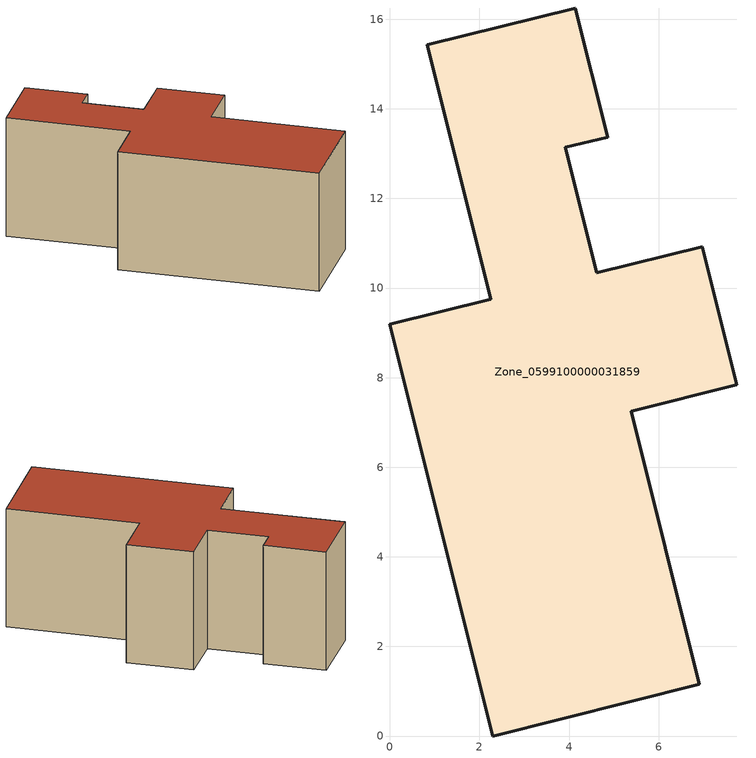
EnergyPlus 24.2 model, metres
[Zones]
Zone_0599100000031859
 floor ground (C_G): 4.14,16.25 4.86,13.37 3.92,13.14 4.62,10.34 6.97,10.92 7.74,7.84 5.39,7.25 6.91,1.15 2.3,0 0,9.19 2.25,9.75 0.83,15.43 z0
 wall outside (C_F): 2.3,0 6.91,1.15 5.39,7.25 7.74,7.84 6.97,10.92 4.62,10.34 3.92,13.14 4.86,13.37 4.14,16.25 0.83,15.43 2.25,9.75 0,9.19 2.3,0 z0:5.93
 roof outside (C_R): 4.86,13.37 4.14,16.25 0.83,15.43 2.25,9.75 0,9.19 2.3,0 6.91,1.15 5.39,7.25 7.74,7.84 6.97,10.92 4.62,10.34 3.92,13.14 z5.93
[BUILDING]
Pand.0599100000031859: North Axis=0; Terrain=City; Loads Convergence Tolerance Value=0.04; Temperature Convergence Tolerance Value=0.4; Solar Distribution=FullExterior; Maximum Number of Warmup Days=25; Minimum Number of Warmup Days=1
[Site:Location]
Rotterdam.The.Hague.AP_ZH_NLD Design_Conditions: Latitude=51.96; Longitude=4.45; Time Zone=1; Elevation=-4.5
[SITE:GROUNDTEMPERATURE:BUILDINGSURFACE]
18, 18, 18, 18, 18, 18, 18, 18, 18, 18, 18, 18
[MATERIAL] Thermal Absorptance=0.9; Solar Absorptance=0.7; Visible Absorptance=0.7
Name | Roughness | Thickness | Conductivity | Density | Specific Heat
G.TI.1965-1974 | MediumSmooth | 0.15 | 0.882353 | 540 | 1210
F.TI.1965-1974 | Rough | 0.3 | 0.697674 | 1920 | 840
R.TI.1965-1974 | MediumRough | 0.2 | 0.232558 | 1500 | 1000
[CONSTRUCTION]
C_G: G.TI.1965-1974
C_F: F.TI.1965-1974
C_R: R.TI.1965-1974
[ZONE]
Zone_0599100000031859: Type=1; Multiplier=1; Ceiling Height=Autocalculate; Volume=Autocalculate; Floor Area=autocalculate; Part of Total Floor Area=Yes
[ZONEINFILTRATION:DESIGNFLOWRATE]
Infil_Zone_0599100000031859: Zone or ZoneList or Space or SpaceList=Zone_0599100000031859; Schedule=AlwaysOn; Design Flow Rate Calculation Method=Flow/Area; Flow Rate per Floor Area=0.003; Constant Term Coefficient=1; Temperature Term Coefficient=0; Velocity Term Coefficient=0; Velocity Squared Term Coefficient=0
[HVACTEMPLATE:ZONE:IDEALLOADSAIRSYSTEM]
Zone_0599100000031859: Maximum Heating Supply Air Temperature=50; Minimum Cooling Supply Air Temperature=13; Maximum Heating Supply Air Humidity Ratio=0.0156; Minimum Cooling Supply Air Humidity Ratio=0.0077; Heating Limit=NoLimit; Cooling Limit=NoLimit; Dehumidification Control Type=ConstantSensibleHeatRatio; Cooling Sensible Heat Ratio=0.7; Dehumidification Setpoint=60; Humidification Control Type=None; Humidification Setpoint=30; Outdoor Air Method=None; Outdoor Air Flow Rate per Person=0.00944; Outdoor Air Flow Rate per Zone Floor Area=0; Outdoor Air Flow Rate per Zone=0; Demand Controlled Ventilation Type=None; Outdoor Air Economizer Type=NoEconomizer; Heat Recovery Type=None; Sensible Heat Recovery Effectiveness=0.7; Latent Heat Recovery Effectiveness=0.65
[ZONECONTROL:THERMOSTAT]
ThermostatControl_Zone_0599100000031859: Zone or ZoneList=Zone_0599100000031859; Control Type Schedule=DualSetpointControlType; Control 1=Thermostat_Zone_0599100000031859; Temperature Difference Between Cutout And Setpoint=0
[THERMOSTATSETPOINT:DUALSETPOINT]
Thermostat_Zone_0599100000031859: Heating Setpoint Temperature Schedule=HeatingSetpoint_Zone_0599100000031859; Cooling Setpoint Temperature Schedule=CoolingSetpoint_Zone_0599100000031859
[SCHEDULE:COMPACT]
HeatingSetpoint_Zone_0599100000031859: Through: 12/31, For: AllDays, Until: 24:00, 21
CoolingSetpoint_Zone_0599100000031859: Through: 12/31, For: AllDays, Until: 24:00, 24
DualSetpointControlType: Through: 12/31, For: AllDays, Until: 24:00, 4
AlwaysOn: Through: 12/31, For: AllDays, Until: 24:00, 1
